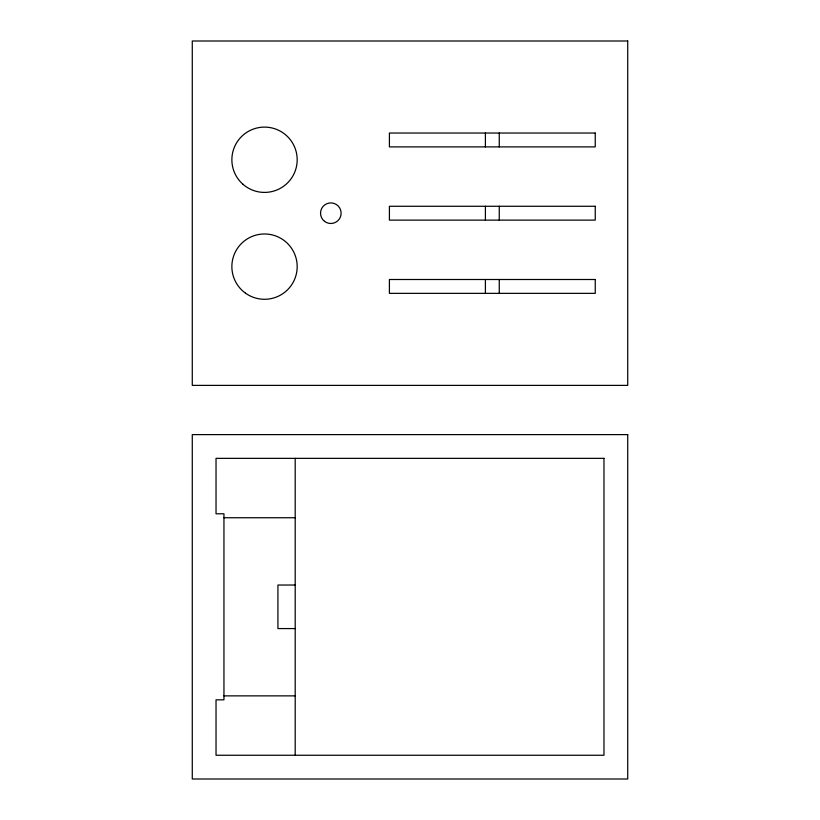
<?xml version="1.0" encoding="UTF-8"?>
<svg xmlns="http://www.w3.org/2000/svg" width="820" height="820" viewBox="0 0 820 820"><rect width="100%" height="100%" fill="white"/><g stroke="black" fill="none" stroke-linecap="round" stroke-linejoin="round"><path stroke-width="1.23" d="M223.952 517.738L295.2 517.738M295.2 585.029L277.929 585.029L277.929 628.571L295.2 628.571M223.952 695.872L295.2 695.872M499.257 133.035L499.257 146.893M499.257 206.271L499.257 220.119M499.257 279.497L499.257 293.355M485.399 133.035L485.399 146.893M485.399 206.271L485.399 220.119M485.399 279.497L485.399 293.355M295.2 458.359L295.2 755.251M627.72 41L192.28 41L192.28 385.39L627.72 385.39L627.72 41M595.248 133.035L389.408 133.035L389.408 146.893L595.248 146.893L595.248 133.035M595.248 206.271L389.408 206.271L389.408 220.119L595.248 220.119L595.248 206.271M595.248 279.497L389.408 279.497L389.408 293.355L595.248 293.355L595.248 279.497M627.72 434.61L192.28 434.61L192.28 779L627.72 779L627.72 434.61M603.971 458.359L216.029 458.359L216.029 513.781L223.952 513.781L223.952 699.829L216.029 699.829L216.029 755.251L603.971 755.251L603.971 458.359M324.515 221.328A10.291 10.291 0 0 0 341.028 214.604A10.291 10.291 0 0 0 326.944 203.667A10.291 10.291 0 0 0 324.515 221.328M245.508 293.181A32.656 32.656 0 0 0 297.024 269.831A32.656 32.656 0 0 0 251.043 236.888A32.656 32.656 0 0 0 245.508 293.181M242.863 184.192A32.656 32.656 0 0 0 296.522 166.296A32.656 32.656 0 0 0 254.19 128.781A32.656 32.656 0 0 0 242.863 184.192"/></g></svg>
